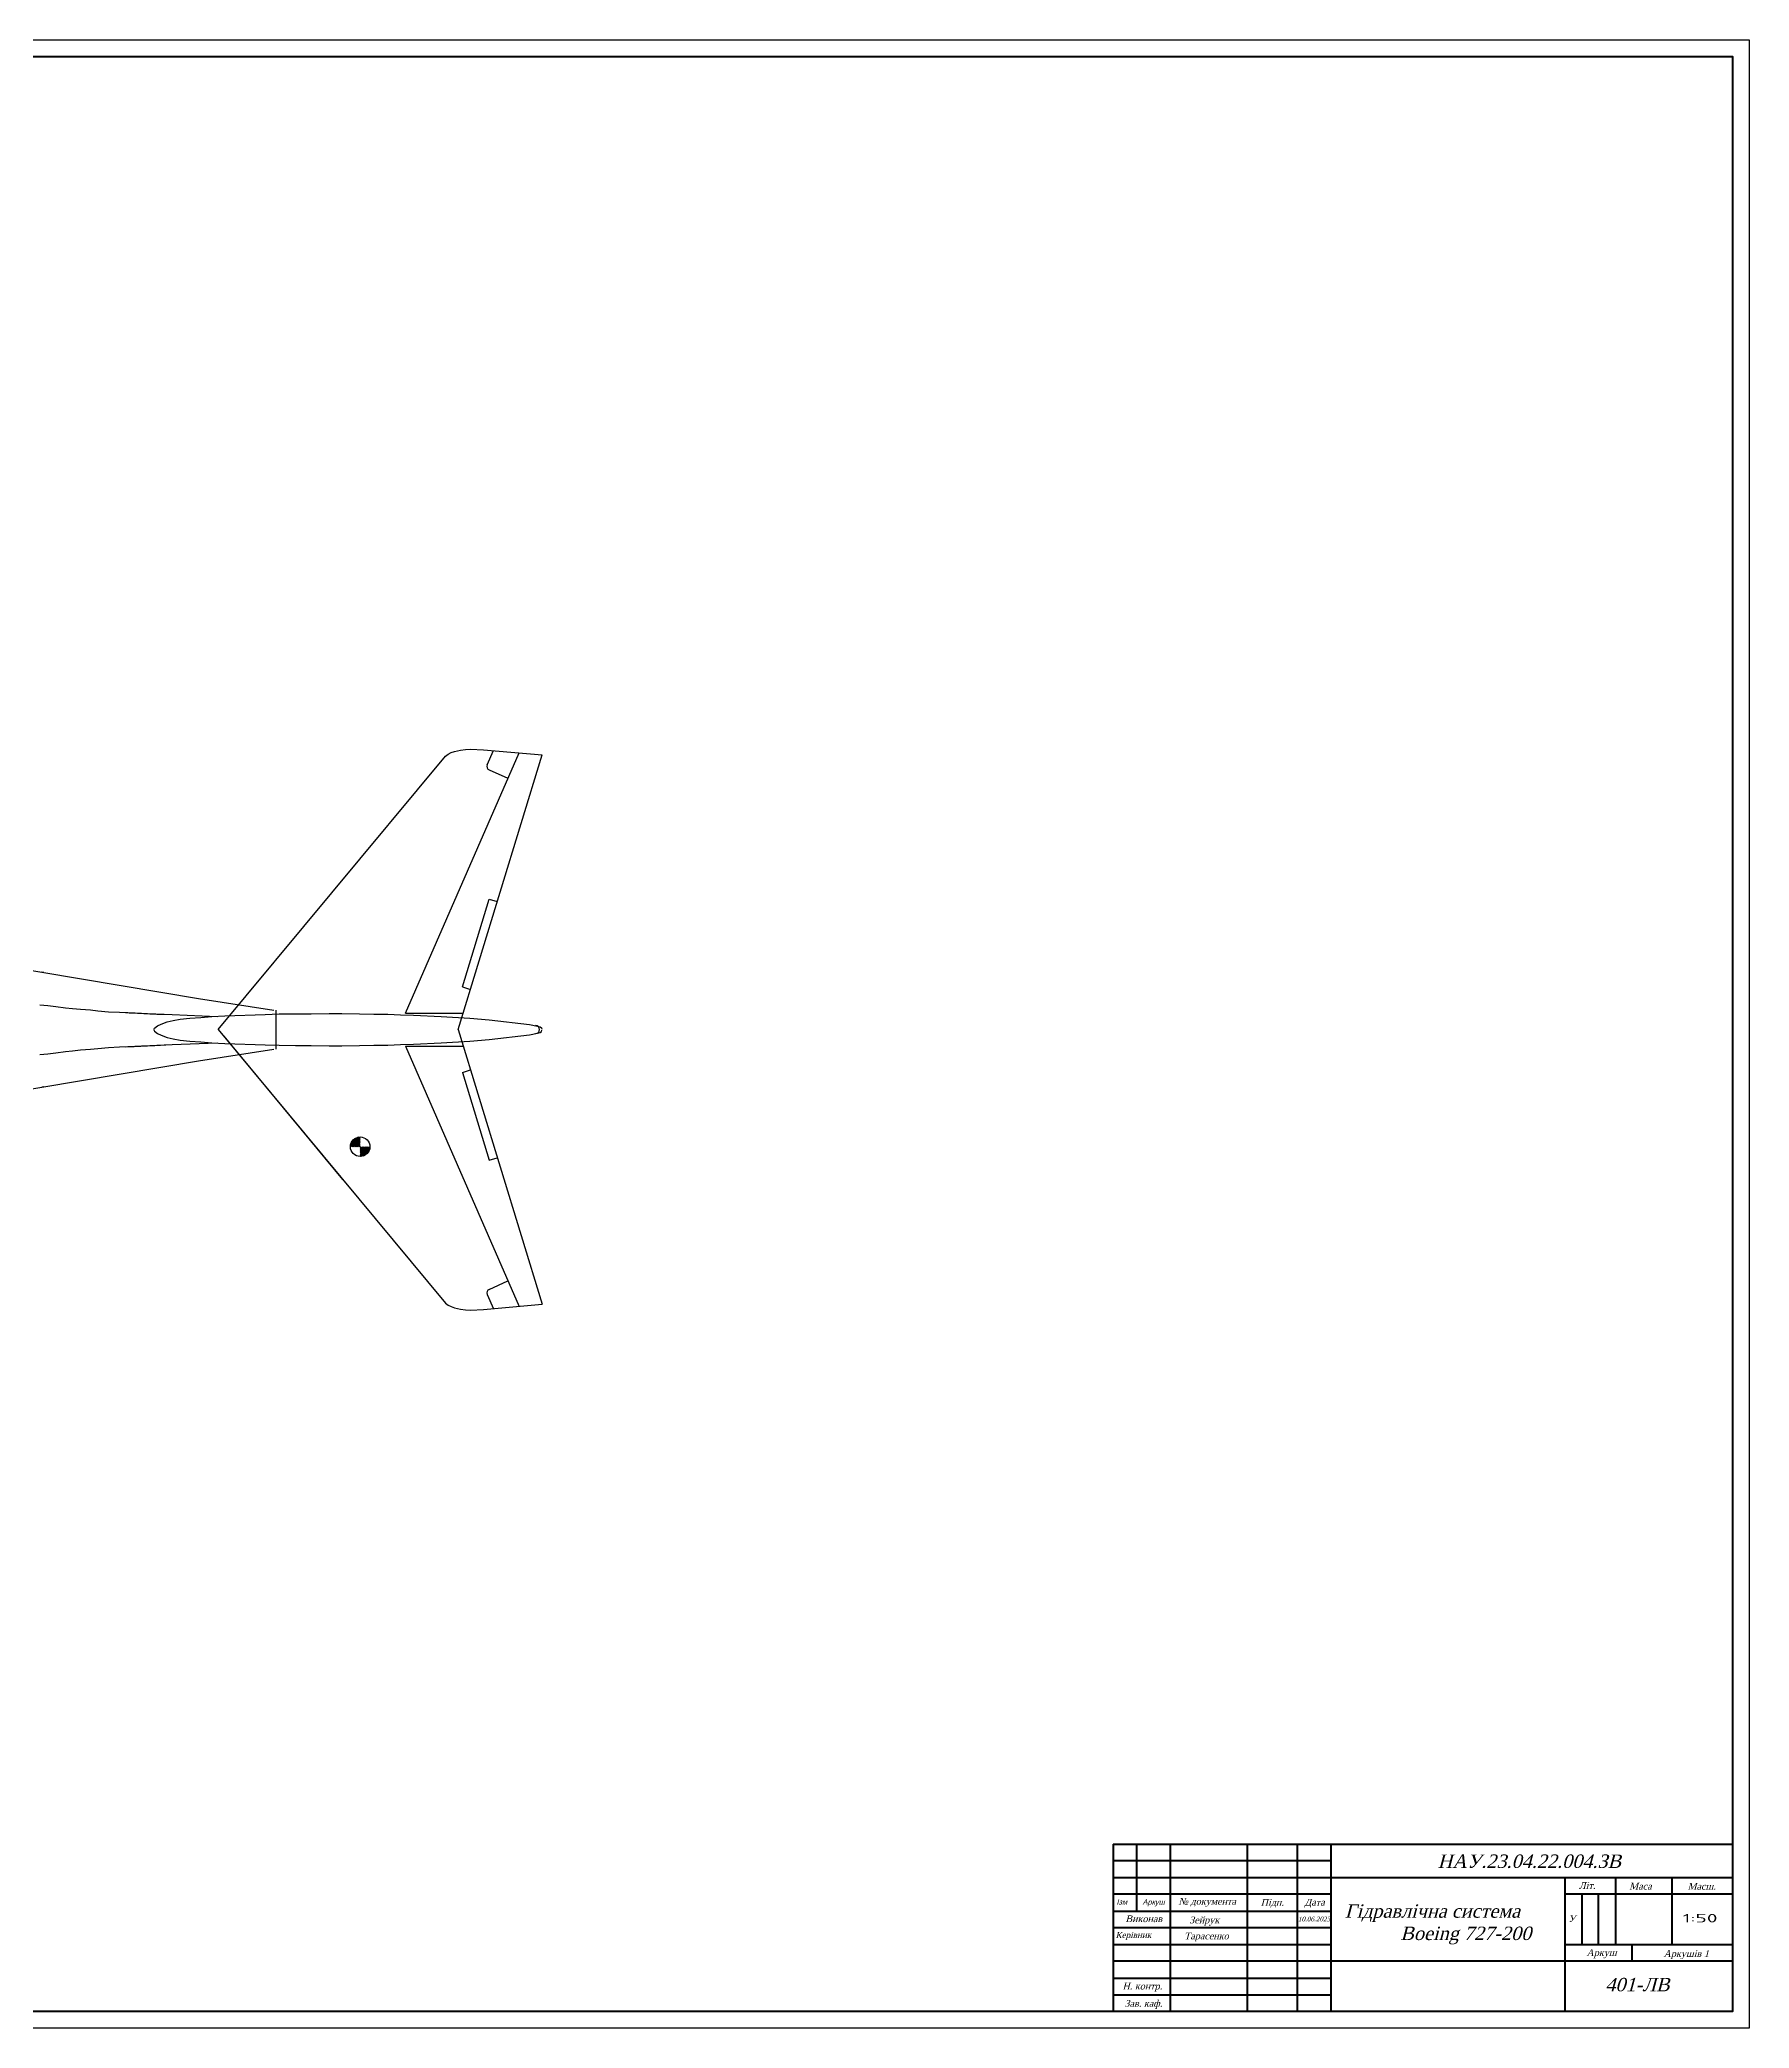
# Model space of a CAD drawing. Header units: millimetres. Extents: x 1996 to 3102, y 1502 to 2096.
# Drawn here: x 2591 to 3102, y 1502 to 2096 of the extents above; entities that cross this region are included whole.
import ezdxf
from ezdxf.enums import TextEntityAlignment as Align

# ---------------------------------------------------------------- set-up
doc = ezdxf.new("R2010")
doc.units = ezdxf.units.MM
doc.layers.add('10', color=7, linetype='Continuous')
doc.layers.add('Tonk', color=252, linetype='Continuous')
doc.layers.add('TRI', color=250, linetype='Continuous', lineweight=40)
doc.styles.add('ESKD_WIN', font='eskd_win.shx', dxfattribs={"oblique": 15})

msp = doc.modelspace()

# ---------------------------------------------------------------- linework, layer by layer
at = {"layer": '10', "color": 7, "linetype": 'Continuous'}
for p, q in [((2700.59, 1805.63), (2734.57, 1883.39)), ((2712.61, 1882.41), (2713.41, 1883)), ((2713.41, 1883), (2714.31, 1883.48)), ((2714.31, 1883.48), (2715.27, 1883.81)), ((2715.27, 1883.81), (2717.02, 1884.23)), ((2717.02, 1884.23), (2718.53, 1884.43)), ((2718.53, 1884.43), (2720.04, 1884.48)), ((2720.04, 1884.48), (2723.9, 1884.36)), ((2723.9, 1884.36), (2741.43, 1882.77)), ((2725.04, 1879.85), (2726.89, 1884.09)), ((2644.66, 1800.73), (2712.61, 1882.41)), ((2716.38, 1800.73), (2741.43, 1882.77)), ((2725.63, 1878.32), (2731.2, 1875.8)), ((2717.63, 1813.48), (2725.64, 1839.71)), ((2725.64, 1839.71), (2728.06, 1838.97)), ((2592.02, 1817.94), (2638.79, 1810.06)), ((2717.63, 1813.48), (2720.05, 1812.74)), ((2638.79, 1810.06), (2661.29, 1806.56)), ((2662.03, 1794.89), (2662.03, 1806.56)), ((2630.98, 1805.21), (2644.4, 1804.66)), ((2644.66, 1800.73), (2712.61, 1719.04)), ((2700.63, 1805.63), (2717.92, 1805.63)), ((2716.38, 1800.73), (2741.43, 1718.68)), ((2630.98, 1796.24), (2644.4, 1796.79)), ((2638.79, 1791.39), (2661.29, 1794.89)), ((2646.35, 1798.74), (2681.8, 1755.94)), ((2700.59, 1795.83), (2734.57, 1718.06)), ((2700.63, 1795.83), (2717.92, 1795.83)), ((2592.02, 1783.52), (2638.79, 1791.39)), ((2592.02, 1783.52), (2638.79, 1791.39)), ((2717.63, 1787.97), (2720.05, 1788.71)), ((2717.63, 1787.97), (2725.64, 1761.74)), ((2684.2, 1766.06), (2686.81, 1768.67)), ((2684.24, 1765.76), (2687.1, 1768.63)), ((2684.27, 1766.45), (2686.41, 1768.6)), ((2684.44, 1766.96), (2685.91, 1768.43)), ((2684.57, 1765.76), (2687.1, 1768.3)), ((2684.9, 1765.76), (2687.1, 1767.97)), ((2685.23, 1765.76), (2687.1, 1767.64)), ((2685.56, 1765.76), (2687.1, 1767.31)), ((2685.89, 1765.76), (2687.1, 1766.98)), ((2686.22, 1765.76), (2687.1, 1766.65)), ((2686.55, 1765.76), (2687.1, 1766.32)), ((2686.88, 1765.76), (2687.1, 1765.99)), ((2687.1, 1765.43), (2687.43, 1765.76)), ((2687.1, 1765.1), (2687.76, 1765.76)), ((2687.1, 1764.77), (2688.09, 1765.76)), ((2687.1, 1764.44), (2688.42, 1765.76)), ((2687.1, 1764.11), (2688.75, 1765.76)), ((2687.1, 1763.78), (2689.08, 1765.76)), ((2687.1, 1763.45), (2689.41, 1765.76)), ((2687.1, 1763.12), (2689.74, 1765.76)), ((2687.16, 1762.85), (2690.02, 1765.71)), ((2687.52, 1762.88), (2689.99, 1765.35)), ((2687.94, 1762.97), (2689.9, 1764.93)), ((2688.51, 1763.21), (2689.66, 1764.36)), ((2725.64, 1761.74), (2728.06, 1762.48)), ((2725.63, 1723.14), (2731.2, 1725.66)), ((2712.61, 1719.04), (2713.41, 1718.45)), ((2713.41, 1718.45), (2714.31, 1717.98)), ((2714.31, 1717.98), (2715.27, 1717.64)), ((2715.27, 1717.64), (2717.02, 1717.23)), ((2717.02, 1717.23), (2718.53, 1717.02)), ((2718.53, 1717.02), (2720.04, 1716.97)), ((2720.04, 1716.97), (2723.9, 1717.1)), ((2723.9, 1717.1), (2741.43, 1718.68)), ((2725.04, 1721.61), (2726.89, 1717.37))]:
    msp.add_line(p, q, dxfattribs=at)
for points in [[(2585.32, 1819.04), (2591.98, 1817.92), (2592.57, 1817.83), (2592, 1817.94), (2592.02, 1817.94)], [(2591.4, 1808.13), (2593.8, 1807.91), (2596.19, 1807.63), (2599.12, 1807.25), (2601.13, 1807.08), (2603.6, 1806.8), (2606.57, 1806.6), (2608.77, 1806.32), (2611.92, 1806.08), (2615.24, 1805.9), (2619.54, 1805.72), (2623.61, 1805.52), (2630.98, 1805.21)], [(2616.99, 1805.83), (2617.7, 1805.8), (2618.06, 1805.79), (2618.63, 1805.76), (2619.02, 1805.75), (2619.23, 1805.74), (2619.54, 1805.72), (2619.87, 1805.7), (2620.6, 1805.67), (2621.34, 1805.63), (2621.75, 1805.61), (2622.43, 1805.57), (2623.19, 1805.54), (2623.61, 1805.52), (2624.28, 1805.49), (2624.76, 1805.47), (2625.77, 1805.42), (2626.31, 1805.4), (2627.42, 1805.36), (2628.58, 1805.31), (2630.98, 1805.21)], [(2625.45, 1800.79), (2625.68, 1801.17), (2626.54, 1801.87), (2627.69, 1802.38), (2629.42, 1803.05), (2631.19, 1803.5), (2633.35, 1803.84), (2636.25, 1804.17), (2639.52, 1804.38), (2642.82, 1804.66), (2646.68, 1804.83), (2658.73, 1805.3), (2662.92, 1805.41), (2667.8, 1805.46), (2672.47, 1805.47), (2677.81, 1805.55), (2681.63, 1805.55), (2686.9, 1805.5), (2691.16, 1805.39), (2695.38, 1805.33), (2699.13, 1805.17), (2703, 1805.08), (2711.32, 1804.68), (2719.86, 1804.14), (2725.66, 1803.64), (2737.69, 1802.24), (2740.08, 1801.81), (2740.84, 1801.55), (2741.25, 1801.26), (2741.35, 1800.89)], [(2625.45, 1800.67), (2625.68, 1800.28), (2626.54, 1799.58), (2627.69, 1799.08), (2629.42, 1798.4), (2631.19, 1797.96), (2633.35, 1797.61), (2636.25, 1797.29), (2639.52, 1797.08), (2642.82, 1796.79), (2646.68, 1796.62), (2658.73, 1796.16), (2662.92, 1796.05), (2667.8, 1796), (2672.47, 1795.99), (2677.81, 1795.9), (2681.63, 1795.91), (2686.9, 1795.96), (2691.16, 1796.06), (2695.38, 1796.13), (2699.13, 1796.29), (2703, 1796.37), (2711.32, 1796.78), (2719.86, 1797.32), (2725.66, 1797.81), (2737.69, 1799.22), (2740.08, 1799.65), (2740.84, 1799.9), (2741.25, 1800.2), (2741.35, 1800.57)], [(2591.4, 1793.32), (2593.8, 1793.55), (2596.19, 1793.83), (2599.12, 1794.2), (2601.13, 1794.38), (2603.6, 1794.66), (2606.57, 1794.86), (2608.77, 1795.13), (2611.92, 1795.37), (2615.24, 1795.55), (2619.54, 1795.74), (2623.61, 1795.94), (2630.98, 1796.24)], [(2616.99, 1795.63), (2617.7, 1795.65), (2618.06, 1795.67), (2618.63, 1795.69), (2619.02, 1795.71), (2619.23, 1795.72), (2619.54, 1795.74), (2619.87, 1795.75), (2620.6, 1795.79), (2621.34, 1795.83), (2621.75, 1795.85), (2622.43, 1795.88), (2623.19, 1795.92), (2623.61, 1795.94), (2624.28, 1795.97), (2624.76, 1795.99), (2625.77, 1796.03), (2626.31, 1796.05), (2627.42, 1796.1), (2628.58, 1796.15), (2630.98, 1796.24)], [(2585.32, 1782.41), (2591.98, 1783.54), (2592.57, 1783.63), (2592, 1783.52), (2592.02, 1783.52)]]:
    msp.add_lwpolyline(points, dxfattribs=at)
msp.add_circle((2687.1, 1765.76), 2.92, dxfattribs=at)
for centre, radius, start, end in [((2726.11, 1879.38), 1.17, 156.40039, 245.69592), ((2739.49, 1800.73), 1.19, 270, 90), ((2726.11, 1722.08), 1.17, 114.30406, 203.59959)]:
    msp.add_arc(centre, radius, start, end, dxfattribs=at)
at = {"layer": 'Tonk', "linetype": 'Continuous'}
msp.add_lwpolyline([(1996.28, 1502.43), (1996.28, 2096.43), (3102.05, 2096.43), (3102.05, 1502.43), (1996.28, 1502.43)], close=True, dxfattribs=at)
at = {"layer": 'TRI'}
for p, q in [((2912.05, 1557.43), (2912.05, 1507.86)), ((2919.05, 1557.43), (2919.05, 1537.43)), ((2929.05, 1557.43), (2929.05, 1507.43)), ((2952.05, 1557.43), (2952.05, 1507.43)), ((2967.05, 1557.43), (2967.05, 1507.43)), ((2977.05, 1557.43), (3097.05, 1557.43)), ((2977.05, 1557.43), (2977.05, 1507.64))]:
    msp.add_line(p, q, dxfattribs=at)
at = {"layer": 'TRI', "linetype": 'Continuous'}
msp.add_lwpolyline([(2016.28, 1507.43), (2016.28, 2091.43), (3097.05, 2091.43), (3097.05, 1507.43), (2016.28, 1507.43)], close=True, dxfattribs=at)
for points in [[(2912.05, 1557.43), (2977.05, 1557.43)], [(2977.05, 1552.43), (2912.05, 1552.43)], [(2912.05, 1547.43), (2977.05, 1547.43)], [(2977.05, 1547.43), (3097.05, 1547.43)], [(3047.05, 1507.43), (3047.05, 1547.43)], [(3062.05, 1547.43), (3062.05, 1527.43)], [(3079.05, 1527.43), (3079.05, 1547.43)], [(2977.05, 1542.43), (2912.05, 1542.43)], [(3097.05, 1542.43), (3047.05, 1542.43)], [(3052.05, 1542.43), (3052.05, 1527.43)], [(3057.05, 1527.43), (3057.05, 1542.43)], [(2912.05, 1537.43), (2977.05, 1537.43)], [(2977.05, 1532.43), (2912.05, 1532.43)], [(2912.05, 1527.43), (2977.05, 1527.43)], [(3047.05, 1527.43), (3097.05, 1527.43)], [(3067.05, 1522.43), (3067.05, 1527.43)], [(2977.05, 1522.43), (2912.05, 1522.43)], [(3097.05, 1522.43), (2977.05, 1522.43)], [(2912.05, 1517.43), (2977.05, 1517.43)], [(2912.05, 1512.43), (2977.05, 1512.43)]]:
    msp.add_lwpolyline(points, dxfattribs=at)

# ---------------------------------------------------------------- texts
at = {"layer": 'TRI', "linetype": 'Continuous', "style": 'ESKD_WIN', "width": 1.349328}
msp.add_text('1:50', height=2.5, dxfattribs=at).set_placement((3082.13, 1534.05), (3092.57, 1534.05), align=Align.FIT)
at = {"layer": 'TRI', "attachment_point": 1, "style": 'ESKD_WIN'}
for s, insert, char_height in [('{\\fTimes New Roman|b0|i0|c204|p18;НАУ.23.04.22.004.ЗВ}', (3008.97, 1554.32), 4), ('{\\fTimes New Roman|b0|i0|c204|p18;Літ.}', (3051.15, 1546.06), 2), ('{\\fTimes New Roman|b0|i0|c204|p18;Маса}', (3066.19, 1545.86), 2), ('{\\fTimes New Roman|b0|i0|c204|p18;Масш.}', (3083.64, 1545.84), 2), ('{\\fTimes New Roman|b0|i0|c204|p18;№ документа}', (2931.54, 1541.34), 2), ('{\\fTimes New Roman|b0|i0|c204|p18;Підп.}', (2956.12, 1541.01), 2), ('{\\fTimes New Roman|b0|i0|c204|p18;Дата}', (2969.17, 1541.08), 2), ('{\\fTimes New Roman|b0|i0|c204|p18;Гідравлічна система\\P           \\fTimes New Roman|b0|i0|c0|p18;Boeing 727-200}', (2981.22, 1539.44), 4), ('{\\fTimes New Roman|b0|i0|c204|p18;Виконав}', (2915.7, 1536.12), 2), ('{\\fTimes New Roman|b0|i0|c204|p18;Зейрук}', (2934.79, 1535.75), 2), ('{\\fTimes New Roman|b0|i0|c204|p18;10.06.2023}', (2967.25, 1535.75), 1.4), ('{\\fTimes New Roman|b0|i0|c204|p18;У}', (3048, 1536.18), 2), ('{\\fTimes New Roman|b0|i0|c204|p18;Керівник}', (2912.76, 1531.17), 1.8), ('{\\fTimes New Roman|b0|i0|c204|p18;Аркуш}', (3053.45, 1526), 2), ('{\\fTimes New Roman|b0|i0|c204|p18;Аркушів 1}', (3076.48, 1525.73), 2), ('{\\fTimes New Roman|b0|i0|c204|p18;Н. контр.}', (2914.83, 1516), 2), ('{\\fTimes New Roman|b0|i0|c204|p18;401-ЛВ}', (3059.04, 1517.46), 4), ('{\\fTimes New Roman|b0|i0|c204|p18;Зав. каф.}', (2915.43, 1510.85), 2)]:
    msp.add_mtext(s, dxfattribs=dict(at, insert=insert, char_height=char_height))
at = {"layer": 'TRI', "linetype": 'Continuous', "char_height": 1.6, "attachment_point": 1, "style": 'ESKD_WIN'}
for s, insert in [('{\\fArial|b0|i0|c204|p34;Ізм}', (2913.03, 1540.95)), ('{\\fArial|b0|i0|c204|p34;Аркуш}', (2920.8, 1540.92))]:
    msp.add_mtext(s, dxfattribs=dict(at, insert=insert))
at = {"layer": 'TRI', "insert": (2933.25, 1530.99), "char_height": 2, "width": 0.067, "attachment_point": 1, "style": 'ESKD_WIN'}
msp.add_mtext('{\\fTimes New Roman|b0|i0|c204|p18;Тарасенко}', dxfattribs=at)

doc.saveas('drawing.dxf')
